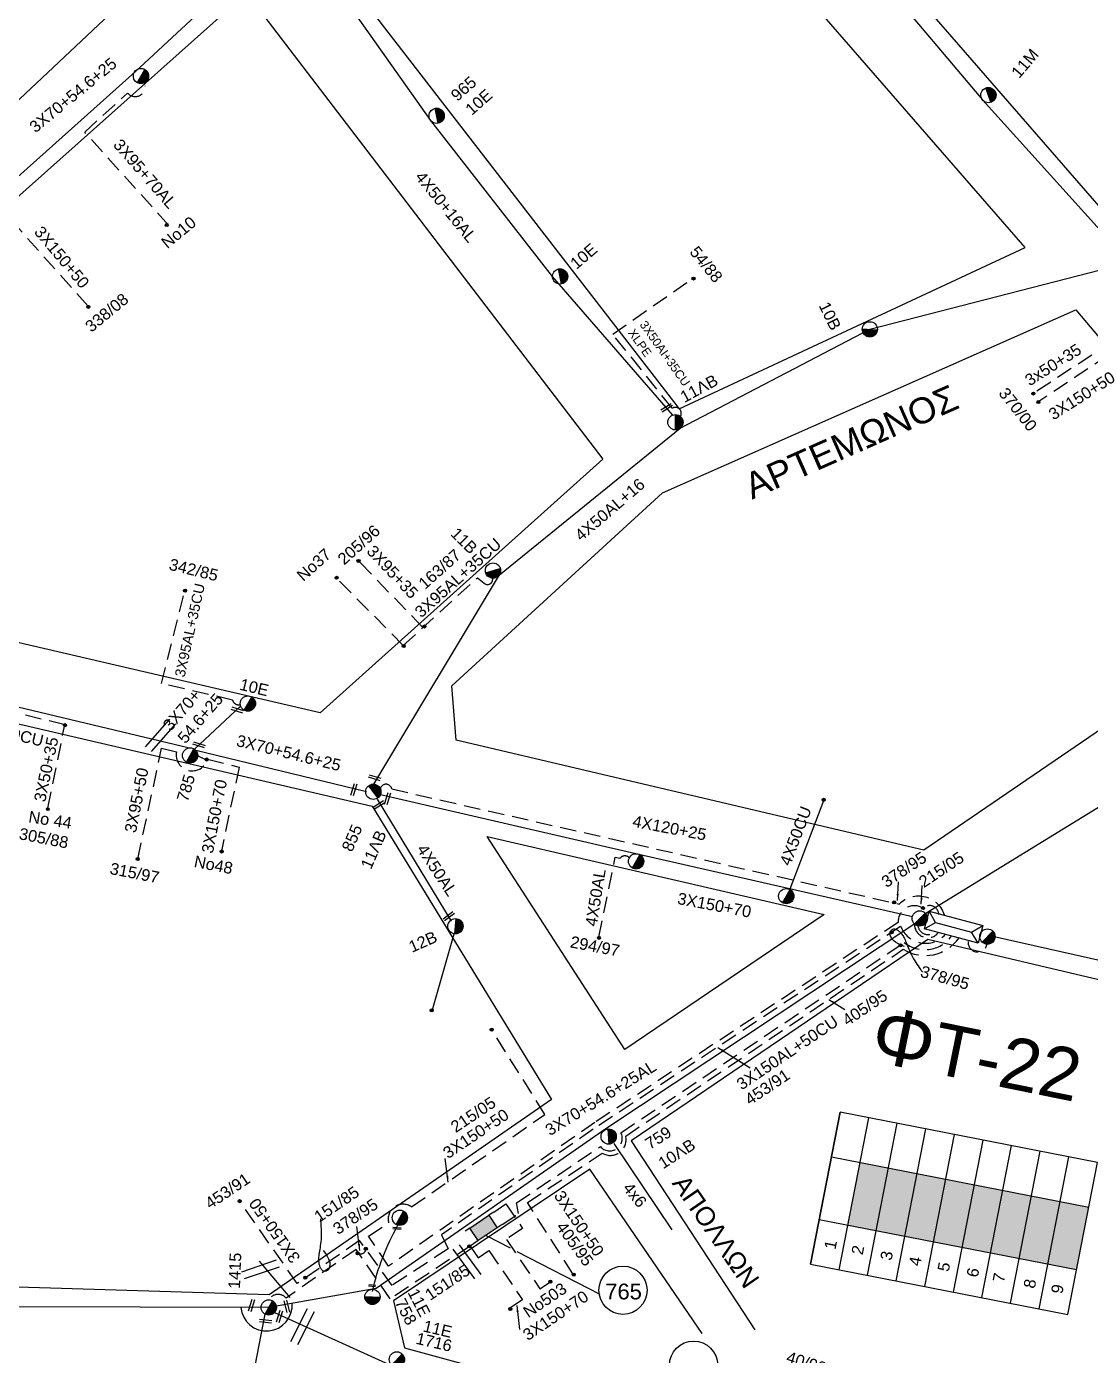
# Model space of a CAD drawing. Header units: millimetres. Extents: x 3156 to 5307, y 1191 to 2273.
# Drawn here: x 3707.9 to 3872.2, y 1746.5 to 1951.7 of the extents above; entities that cross this region are included whole.
import ezdxf
from ezdxf.enums import TextEntityAlignment as Align

# ---------------------------------------------------------------- set-up
doc = ezdxf.new("R2010")
doc.units = ezdxf.units.MM
doc.linetypes.add('DASHED', pattern=[19.05, 12.7, -6.35])
for name, color, linetype in [('Link Box 4 Διευθύνσεων', 7, 'Continuous'), ('Άγνωστα', 7, 'Continuous'), ('Ασφαλειοκιβώτια Χ.Τ 9 αναχωρήσεων', 7, 'Continuous'), ('Γυμνά εναέρια ΧΤ και ΦΟΠ (3Φ)   4x50+16AL', 7, 'Continuous'), ('Εναέρια παροχή ΧΤ 4x16', 7, 'SYN_LINE'), ('Επιγραφές - Σχήματα', 7, 'Continuous'), ('Καλώδια ΧΤ   3x150+50AL', 7, 'DASHED'), ('Καλώδια ΧΤ   3x150+50CU', 7, 'DASHED'), ('Καλώδια ΧΤ   3x150+70AL', 7, 'DASHED'), ('Καλώδια ΧΤ   3x150AL+50XLPE', 7, 'DASHED'), ('Καλώδια ΧΤ   3X50+35', 7, 'DASHED'), ('Καλώδια ΧΤ   3x95+35 CU', 7, 'DASHED'), ('Καλώδια ΧΤ   3x95+35 XLPE', 7, 'DASHED'), ('Καλώδια ΧΤ   3x95+50 AL XLPE', 7, 'DASHED'), ('Καλώδια ΧΤ   4x50AL', 7, 'DASHED'), ('Μηχανική τομή', 7, 'Continuous'), ('Στύλος ΦΜ', 7, 'Continuous'), ('Στύλος ΦΜ @ 1', 7, 'Continuous'), ('Συνδέσεις', 7, 'Continuous'), ('Συνεστραμμένα ΧΤ   3x70+54.6+25 AL', 7, 'SYN_LINE'), ('Συνεστραμμένα ΧΤ   4x120+25 AL', 7, 'SYN_LINE'), ('Τομή', 7, 'Continuous'), ('Υποσταθμός εναέριος 2 στύλων', 7, 'Continuous'), ('Υποσταθμός πόλεως', 7, 'Continuous'), ('Υπόβαθρο ΔΕΗ', 7, 'Continuous'), ('Υπόγεια καλώδια Παροχών ΧΤ   4x16CU', 7, 'DASHED')]:
    doc.layers.add(name, color=color, linetype=linetype)
doc.styles.add('arial', font='arial.ttf')
doc.styles.get("Standard").update_dxf_attribs({"font": 'arial.ttf'})
doc.linetypes.add('SYN_LINE', pattern='A,0.5,-0.0001,["/\\/\\/\\/",Standard,S=0.1,R=0,X=0,Y=-0.05],-0.25', length=0.7501)
doc.dimstyles.new('ISO-25', dxfattribs={"dimtxt": 2.5, "dimasz": 2.5, "dimexe": 1.25, "dimexo": 0.625, "dimtad": 1, "dimtxsty": 'Standard', "dimcen": 2.5, "dimadec": 0, "dimazin": 0, "dimtfac": 1, "dimtmove": 0, "dimatfit": 3, "dimfxl": 1, "dimarcsym": 0})

# ---------------------------------------------------------------- blocks, each defined once
blk = doc.blocks.new('ΥΠΑΡΧΩΝ ΤΣΙΜΕΝΤΕΝΙΟΣ ΣΤΥΛΟΣ')
at = {"layer": 'Στύλος ΦΜ'}
blk.add_hatch(color=7, dxfattribs=at).paths.add_polyline_path([(-1.29, -2.28, 0.574793), (2.62, 0, 0.268822), (1.3, 2.27)])
at = {"layer": 'Στύλος ΦΜ', "color": 7}
blk.add_line((-1.29, -2.28), (1.3, 2.27), dxfattribs=at)
blk.add_circle((0, 0), 2.62, dxfattribs=at)
at = {"layer": 'Στύλος ΦΜ', "flags": 4}
for tag, p in [('ΑΡΙΘΜΟΣ', (-4.68, 8.05)), ('ΤΥΠΟΣ', (-4.91, 3.03))]:
    blk.add_attdef(tag, p, '', height=4, dxfattribs=at)
blk = doc.blocks.new('ΥΠΟΣΤΑΘΜΟΣ ΕΝΑΕΡΙΟΣ ΕΠΙ 2 ΣΤΥΛΩΝ')
at = {"layer": 'Υποσταθμός εναέριος 2 στύλων', "linetype": 'Continuous'}
for points in [[(-11.97, -2.11, 0.574793), (-8.45, -0.07, 0.268822), (-9.64, 1.98)], [(9.68, -2.15, 0.574793), (13.19, -0.1, 0.268822), (12.01, 1.95)]]:
    blk.add_hatch(color=256, dxfattribs=at).paths.add_polyline_path(points)
for p, q in [((-11.97, -2.11), (-9.64, 1.98)), ((9.68, -2.15), (12.01, 1.95))]:
    blk.add_line(p, q, dxfattribs=at)
for centre in [(-10.81, -0.07), (10.84, -0.1)]:
    blk.add_circle(centre, 2.36, dxfattribs=at)
at = {"layer": 'Υποσταθμός πόλεως', "linetype": 'Continuous', "ltscale": 40}
blk.add_lwpolyline([(-8.57, 2.82), (8.57, 2.82), (8.57, -2.82), (-8.57, -2.82)], close=True, dxfattribs=at)
for points in [[(-5.75, 0), (-8.57, 2.82)], [(-8.57, -2.82), (-5.75, 0)], [(-5.75, 0), (5.75, 0)], [(5.75, 0), (8.57, 2.82)], [(8.57, -2.82), (5.75, 0)]]:
    blk.add_lwpolyline(points, dxfattribs=at)
at = {"layer": 'Υποσταθμός εναέριος 2 στύλων', "ltscale": 40, "flags": 1}
for tag, p in [('ΜΕΤΑΣΧΗΜΑΤΙΣΜΟΣ', (14.09, 2.51)), ('ΙΣΧΥΣ', (14.07, -0.28)), ('ΑΡΙΘΜΟΣ', (14.19, -3))]:
    blk.add_attdef(tag, p, '', height=1.8, dxfattribs=at)
blk = doc.blocks.new('LINK BOX 4 ΑΝΑΧΩΡΗΣΕΩΝ')
at = {"layer": 'Link Box 4 Διευθύνσεων', "ltscale": 40}
blk.add_hatch(color=256, dxfattribs=at).paths.add_polyline_path([(-3.54, 0), (-3.54, -4.67), (3.54, -4.67), (3.54, 0)])
for p, q in [((-3.54, 0), (-5.33, 0)), ((5.33, 0), (3.54, 0)), ((-3.54, -4.67), (-5.33, -4.67)), ((5.33, -4.67), (3.54, -4.67))]:
    blk.add_line(p, q, dxfattribs=at)
blk.add_lwpolyline([(-3.54, -4.67), (-3.54, 0), (3.54, 0), (3.54, -4.67)], close=True, dxfattribs=at)
blk = doc.blocks.new('ΤΟΜΗ')
at = {"layer": 'Τομή', "ltscale": 40}
for p, q in [((-5.68, 0), (5.68, 0)), ((5.68, -2.33), (-5.68, -2.33))]:
    blk.add_line(p, q, dxfattribs=at)
blk = doc.blocks.new('ΜΗΧΑΝΙΚΗ ΤΟΜΗ')
at = {"layer": 'Μηχανική τομή', "ltscale": 40}
for p, q in [((-1.89, 0.78), (1.89, 0.78)), ((1.89, 0), (-1.89, 0))]:
    blk.add_line(p, q, dxfattribs=at)
blk = doc.blocks.new('ΑΣΦΑΛΕΙΟΚΙΒΩΤΙΟ ΥΠΟΣΤΑΘΜΟΥ 9 ΑΝΑΧΩΡΗΣΕΩΝ')
at = {"layer": 'Ασφαλειοκιβώτια Χ.Τ 9 αναχωρήσεων', "ltscale": 40}
for p, q in [((-23.8, 40.36), (24.02, 40.36)), ((-9.72, 40.36), (-9.72, -40.64)), ((9.94, 40.36), (9.94, -40.64)), ((-23.8, 31.36), (24.02, 31.36)), ((-23.8, 22.36), (24.02, 22.36)), ((-23.8, 13.36), (24.02, 13.36)), ((-23.8, 4.36), (24.02, 4.36)), ((-23.8, -4.64), (24.02, -4.64)), ((-23.8, -13.64), (24.02, -13.64)), ((-23.8, -22.64), (24.02, -22.64)), ((-23.8, -31.64), (24.02, -31.64))]:
    blk.add_line(p, q, dxfattribs=at)
at = {"layer": 'Ασφαλειοκιβώτια Χ.Τ 9 αναχωρήσεων'}
blk.add_lwpolyline([(-23.8, -40.64), (24.02, -40.64), (24.02, 40.36), (-23.8, 40.36)], close=True, dxfattribs=at)
for s, p in [('1', (-18.12, 33.62)), ('2', (-18.12, 25.05)), ('3', (-18.12, 15.98)), ('4', (-18.12, 6.96)), ('5', (-18.12, -2.05)), ('6', (-18.12, -11.19)), ('7', (-18.12, -19.43)), ('8', (-18.12, -29.12)), ('9', (-18.12, -37.81))]:
    blk.add_text(s, height=3.6, dxfattribs=at).set_placement(p)
at = {"layer": 'Ασφαλειοκιβώτια Χ.Τ 9 αναχωρήσεων', "ltscale": 40}
for tag, height, p in [('ΟΝΟΜΑ', 5, (-0.16, 44.31)), ('ΚΕΙΜΕΝΟ 1', 2, (17.06, 35.59)), ('ΚΕΙΜΕΝΟ 2', 2, (17.06, 26.88)), ('ΚΕΙΜΕΝΟ 3', 2, (17.06, 17.69)), ('ΚΕΙΜΕΝΟ 4', 2, (17.06, 8.71)), ('ΚΕΙΜΕΝΟ 5', 2, (17.06, -0.13)), ('ΚΕΙΜΕΝΟ 6', 2, (17.06, -9.05)), ('ΚΕΙΜΕΝΟ 7', 2, (17.06, -18.13)), ('ΚΕΙΜΕΝΟ 8', 2, (17.06, -26.85)), ('ΚΕΙΜΕΝΟ 9', 2, (17.06, -35.99)), ('ΣΧ', 2, (-0.1, -42.64))]:
    blk.add_attdef(tag, text='', height=height, dxfattribs=at).set_placement(p, align=Align.MIDDLE_CENTER)
blk = doc.blocks.new('_ΣΥΝΔΕΣΗ')
at = {"layer": 'Συνδέσεις', "linetype": 'SYN_LINE', "ltscale": 40}
blk.add_hatch(color=256, dxfattribs=at).paths.add_polyline_path([(0.5, -0.01, 1), (-0.5, -0.01, 1)])
at = {"layer": 'Συνδέσεις'}
blk.add_circle((0, -0.01), 0.5, dxfattribs=at)

msp = doc.modelspace()

# ---------------------------------------------------------------- hatches: boundary and pattern name
at = {"layer": 'Ασφαλειοκιβώτια Χ.Τ 9 αναχωρήσεων'}
for color, points in [(133, [(3841.05, 1775.43), (3836.63, 1776.29), (3834.75, 1766.64), (3839.17, 1765.78)]), (2, [(3845.46, 1774.56), (3841.05, 1775.43), (3839.17, 1765.78), (3843.58, 1764.92)]), (6, [(3849.88, 1773.7), (3845.46, 1774.56), (3843.58, 1764.92), (3848, 1764.06)]), (173, [(3854.3, 1772.84), (3849.88, 1773.7), (3848, 1764.06), (3852.42, 1763.19)]), (5, [(3858.71, 1771.98), (3854.3, 1772.84), (3852.42, 1763.19), (3856.83, 1762.33)]), (30, [(3863.13, 1771.12), (3858.71, 1771.98), (3856.83, 1762.33), (3861.25, 1761.47)]), (151, [(3871.97, 1769.39), (3867.55, 1770.26), (3865.67, 1760.61), (3870.08, 1759.75)])]:
    msp.add_hatch(color=color, dxfattribs=at).paths.add_polyline_path(points)
at = {"layer": 'Καλώδια ΧΤ   3x150+50AL', "linetype": 'DASHED', "ltscale": 0.2}
h = msp.add_hatch(color=1, dxfattribs=at)
h.dxf.hatch_style = 1
h.paths.add_polyline_path([(3867.55, 1770.26), (3863.13, 1771.12), (3861.25, 1761.47), (3865.67, 1760.61)])

# ---------------------------------------------------------------- linework, layer by layer
at = {"layer": 'Άγνωστα', "color": 30, "linetype": 'DASHED', "ltscale": 0.2}
msp.add_lwpolyline([(3729.82, 1921.04), (3716.86, 1935.4), (3723.5, 1941.42, 0.741223), (3726.19, 1942.56, -2.738439)], format="xyb", dxfattribs=at)
at = {"layer": 'Άγνωστα', "color": 5, "linetype": 'DASHED', "ltscale": 0.2}
msp.add_lwpolyline([(3766.08, 1856.13), (3755.67, 1866.63)], dxfattribs=at)
at = {"layer": 'Άγνωστα'}
for points in [[(3843.51, 1809.64), (3842.94, 1809.87), (3842.48, 1810.09), (3842.13, 1810.32), (3841.86, 1810.53), (3841.66, 1810.74), (3841.53, 1810.93), (3841.43, 1811.1), (3841.37, 1811.26), (3841.32, 1811.39), (3841.29, 1811.51), (3841.27, 1811.6), (3841.26, 1811.69), (3841.27, 1811.76), (3841.28, 1811.83), (3841.31, 1811.89), (3841.34, 1811.95), (3841.37, 1812.01), (3841.42, 1812.07), (3841.46, 1812.13), (3841.52, 1812.18), (3841.57, 1812.24), (3841.64, 1812.28), (3841.7, 1812.32), (3841.77, 1812.34), (3841.84, 1812.36), (3841.91, 1812.36), (3841.98, 1812.36), (3842.06, 1812.34), (3842.14, 1812.32), (3842.22, 1812.28), (3842.3, 1812.24), (3842.38, 1812.2), (3842.47, 1812.15), (3842.56, 1812.09), (3842.64, 1812.02), (3842.73, 1811.95), (3842.82, 1811.86), (3842.91, 1811.77), (3842.99, 1811.67), (3843.08, 1811.57), (3843.17, 1811.45), (3843.25, 1811.32), (3843.34, 1811.18), (3843.42, 1811.02), (3843.51, 1810.85), (3843.6, 1810.67), (3843.69, 1810.47), (3843.78, 1810.25), (3843.88, 1810.01), (3843.98, 1809.76), (3844.09, 1809.49), (3844.2, 1809.21), (3844.32, 1808.92), (3844.45, 1808.63), (3844.59, 1808.33), (3844.75, 1808.03), (3844.91, 1807.73), (3845.09, 1807.44), (3845.26, 1807.16), (3845.44, 1806.89), (3845.61, 1806.64), (3845.76, 1806.42), (3845.9, 1806.22), (3846.02, 1806.05), (3846.11, 1805.93), (3846.19, 1805.83), (3846.24, 1805.76), (3846.27, 1805.71), (3846.29, 1805.68), (3846.3, 1805.67), (3846.3, 1805.66), (3846.3, 1805.66), (3846.3, 1805.66), (3846.3, 1805.66), (3846.3, 1805.66), (3846.3, 1805.66), (3846.3, 1805.66), (3846.3, 1805.66), (3846.3, 1805.66), (3846.3, 1805.66)], [(3753.69, 1762.72), (3754.06, 1762.23), (3754.33, 1761.8), (3754.53, 1761.43), (3754.65, 1761.11), (3754.71, 1760.83), (3754.73, 1760.59), (3754.72, 1760.4), (3754.7, 1760.23), (3754.67, 1760.09), (3754.64, 1759.98), (3754.6, 1759.88), (3754.57, 1759.81), (3754.52, 1759.75), (3754.48, 1759.7), (3754.43, 1759.66), (3754.37, 1759.62), (3754.31, 1759.59), (3754.24, 1759.56), (3754.17, 1759.53), (3754.09, 1759.51), (3754.02, 1759.5), (3753.94, 1759.49), (3753.87, 1759.49), (3753.8, 1759.5), (3753.73, 1759.53), (3753.66, 1759.56), (3753.6, 1759.6), (3753.55, 1759.66), (3753.49, 1759.72), (3753.44, 1759.78), (3753.39, 1759.86), (3753.34, 1759.94), (3753.3, 1760.03), (3753.25, 1760.13), (3753.21, 1760.23), (3753.17, 1760.34), (3753.14, 1760.45), (3753.11, 1760.58), (3753.09, 1760.71), (3753.07, 1760.84), (3753.05, 1760.99), (3753.05, 1761.15), (3753.05, 1761.31), (3753.05, 1761.49), (3753.06, 1761.68), (3753.08, 1761.88), (3753.11, 1762.1), (3753.14, 1762.34), (3753.18, 1762.59), (3753.22, 1762.86), (3753.27, 1763.14), (3753.31, 1763.44), (3753.36, 1763.75), (3753.39, 1764.07), (3753.43, 1764.4), (3753.45, 1764.73), (3753.46, 1765.07), (3753.46, 1765.41), (3753.45, 1765.75), (3753.44, 1766.07), (3753.42, 1766.37), (3753.4, 1766.64), (3753.38, 1766.88), (3753.37, 1767.08), (3753.35, 1767.24), (3753.34, 1767.36), (3753.33, 1767.45), (3753.33, 1767.51), (3753.33, 1767.54), (3753.33, 1767.56), (3753.32, 1767.57), (3753.32, 1767.57), (3753.32, 1767.57), (3753.32, 1767.57), (3753.32, 1767.57), (3753.32, 1767.57), (3753.32, 1767.57), (3753.32, 1767.57), (3753.32, 1767.57), (3753.32, 1767.57)]]:
    msp.add_lwpolyline(points, dxfattribs=at)
at = {"layer": 'Άγνωστα', "color": 133}
msp.add_lwpolyline([(3976.13, 1781.17), (3945.1, 1790.9), (3914.83, 1798.41), (3884.62, 1805.02), (3857.35, 1811.11)], dxfattribs=at)
at = {"layer": 'Γυμνά εναέρια ΧΤ και ΦΟΠ (3Φ)   4x50+16AL', "color": 5, "ltscale": 40}
msp.add_lwpolyline([(3807.7, 1891.66), (3789.12, 1913.1), (3770.32, 1937.19), (3750.39, 1965.38)], dxfattribs=at)
at = {"layer": 'Γυμνά εναέρια ΧΤ και ΦΟΠ (3Φ)   4x50+16AL', "color": 5}
msp.add_lwpolyline([(3761.39, 1834.47), (3780.93, 1867.04), (3808.88, 1889.65), (3838.16, 1904.94), (3879.2, 1915.52), (3906.64, 1930.28), (3930.28, 1942.03)], dxfattribs=at)
at = {"layer": 'Εναέρια παροχή ΧΤ 4x16', "color": 173, "ltscale": 12}
msp.add_lwpolyline([(3807.62, 1765.87), (3798.67, 1779.22)], dxfattribs=at)
at = {"layer": 'Επιγραφές - Σχήματα', "linetype": 'Continuous', "ltscale": 0.2}
for centre in [(3800.02, 1756.56), (3810.93, 1744.99)]:
    msp.add_circle(centre, 3.72, dxfattribs=at)
at = {"layer": 'Καλώδια ΧΤ   3x150+50AL', "color": 0, "linetype": 'DASHED', "ltscale": 0.2}
msp.add_line((3784.47, 1766.17), (3784.47, 1766.17), dxfattribs=at)
at = {"layer": 'Καλώδια ΧΤ   3x150+50AL', "color": 30, "linetype": 'DASHED', "ltscale": 0.2}
for points in [[(3717.35, 1908.58), (3703.81, 1923.69), (3702.91, 1922.84, 0.932724), (3701.4, 1921.97, -54.589386)], [(3849.82, 1811.48, -0.554485), (3842.92, 1812.75), (3795.4, 1781.41), (3795.4, 1781.41), (3771.98, 1765.11), (3773, 1762.95), (3764.36, 1757.31), (3759.34, 1764.26), (3749.71, 1757.6), (3740.79, 1770.31)]]:
    msp.add_lwpolyline(points, format="xyb", dxfattribs=at)
at = {"layer": 'Καλώδια ΧΤ   3x150+50AL', "color": 5, "linetype": 'DASHED', "ltscale": 0.2}
msp.add_lwpolyline([(3762.52, 1834.03, -0.768548), (3764.32, 1833.96), (3842.71, 1816.18, -0.567943), (3849.75, 1814.35)], format="xyb", dxfattribs=at)
at = {"layer": 'Καλώδια ΧΤ   3x150+50AL', "color": 2, "linetype": 'DASHED', "ltscale": 0.2}
msp.add_lwpolyline([(3842.53, 1813.36), (3795.69, 1782.47), (3763.81, 1760.29), (3760.69, 1764.9), (3763.81, 1766.98, -0.697305), (3767.35, 1769.43), (3787.96, 1783.7), (3779.74, 1796.81)], format="xyb", dxfattribs=at)
at = {"layer": 'Καλώδια ΧΤ   3x150+50AL', "color": 1, "linetype": 'DASHED', "ltscale": 0.2}
msp.add_lwpolyline([(3781.35, 1766.7), (3783.9, 1768.43), (3783.56, 1770.05), (3796.53, 1778.75, 0.877924), (3799.71, 1780.88), (3843.48, 1810.27, 0.423116), (3850.73, 1811.17)], format="xyb", dxfattribs=at)
msp.add_lwpolyline([(3780.05, 1768.64), (3781.93, 1769.91), (3784.51, 1766.11), (3782.01, 1764.42), (3787.19, 1756.78), (3788.81, 1757.88)], dxfattribs=at)
at = {"layer": 'Καλώδια ΧΤ   3x150+50AL', "color": 30, "linetype": 'DASHED', "ltscale": 0.2}
for points in [[(3776.42, 1763.39), (3764.06, 1755.24), (3758.79, 1762.85), (3747.98, 1755.36)], [(3776.93, 1763.73), (3776.42, 1763.39), (3777.63, 1761.58), (3779.31, 1762.71), (3784.48, 1755.1)], [(3784.48, 1755.1), (3782.71, 1753.91)]]:
    msp.add_lwpolyline(points, dxfattribs=at)
at = {"layer": 'Καλώδια ΧΤ   3x150+50AL', "color": 6, "linetype": 'DASHED', "ltscale": 0.2}
for centre, radius, start, end in [((3736.85, 1842.86), 4.49, 235.7822, 256.6624), ((3847.18, 1813.12), 1.64, 190.3394, 312.1742)]:
    msp.add_arc(centre, radius, start, end, dxfattribs=at)
at = {"layer": 'Καλώδια ΧΤ   3x150+50AL', "color": 2, "linetype": 'DASHED', "ltscale": 0.2}
for centre, radius, start, end in [((3845.05, 1813.41), 2.53, 57.7424, 181.1656), ((3847.4, 1814.55), 1.41, 1.278, 157.7951)]:
    msp.add_arc(centre, radius, start, end, dxfattribs=at)
at = {"layer": 'Καλώδια ΧΤ   3x150+50AL', "color": 173, "linetype": 'DASHED', "ltscale": 0.2}
msp.add_arc((3847.13, 1813.09), 2.09, 179.169, 322.6387, dxfattribs=at)
at = {"layer": 'Καλώδια ΧΤ   3x150+50AL', "color": 133, "linetype": 'DASHED', "ltscale": 0.2}
msp.add_arc((3854.81, 1810.25), 1.46, 173.0064, 351.0237, dxfattribs=at)
at = {"layer": 'Καλώδια ΧΤ   3x150+50AL', "color": 30, "linetype": 'DASHED', "ltscale": 0.2}
for centre, radius, start, end in [((3759.49, 1763.03), 0.848, 250.966, 344.8994), ((3746.74, 1754.27), 1.65, 41.4572, 150.5868)]:
    msp.add_arc(centre, radius, start, end, dxfattribs=at)
at = {"layer": 'Καλώδια ΧΤ   3x150+50CU', "color": 85, "ltscale": 0.2}
msp.add_lwpolyline([(3877.89, 1900.56), (3876.4, 1899.48), (3875.02, 1900.97), (3864.25, 1893.79)], dxfattribs=at)
at = {"layer": 'Καλώδια ΧΤ   3x150+70AL', "color": 6, "linetype": 'DASHED', "ltscale": 0.2}
msp.add_lwpolyline([(3735.82, 1838.55), (3740.73, 1837.35), (3737.98, 1824.38)], dxfattribs=at)
at = {"layer": 'Καλώδια ΧΤ   3x150AL+50XLPE', "color": 27, "ltscale": 0.2}
msp.add_lwpolyline([(3713.87, 1843.88), (3701.95, 1846.73, 0.677208), (3700.08, 1848.15, -1.42405)], format="xyb", dxfattribs=at)
at = {"layer": 'Καλώδια ΧΤ   3x150AL+50XLPE', "color": 151, "ltscale": 0.2}
msp.add_lwpolyline([(3792.3, 1759.08), (3785.25, 1770.1), (3796.83, 1777.73, 0.666856), (3800.44, 1780.37), (3843.33, 1809.22, 0.401298), (3851.95, 1810.98)], format="xyb", dxfattribs=at)
at = {"layer": 'Καλώδια ΧΤ   3X50+35', "color": 5, "linetype": 'DASHED', "ltscale": 0.2}
msp.add_lwpolyline([(3808.89, 1891.49, 0.788954), (3807.63, 1892.75), (3798.44, 1904.2), (3810.7, 1912.72)], format="xyb", dxfattribs=at)
at = {"layer": 'Καλώδια ΧΤ   3X50+35', "color": 85, "ltscale": 0.2}
msp.add_lwpolyline([(3877.33, 1901.07), (3875.64, 1903.07), (3863.52, 1895.08)], dxfattribs=at)
at = {"layer": 'Καλώδια ΧΤ   3X50+35', "color": 27, "ltscale": 0.2}
msp.add_lwpolyline([(3711.17, 1831.01), (3713.85, 1844.13)], dxfattribs=at)
at = {"layer": 'Καλώδια ΧΤ   3x95+35 CU', "color": 5, "ltscale": 0.2}
msp.add_lwpolyline([(3769.12, 1858.9), (3759.16, 1869.18)], dxfattribs=at)
at = {"layer": 'Καλώδια ΧΤ   3x95+35 CU', "color": 6, "ltscale": 0.2}
msp.add_lwpolyline([(3739.71, 1847.7), (3728.72, 1850.24), (3732.3, 1864.51)], dxfattribs=at)
msp.add_arc((3740.61, 1847.89), 0.926, 191.945, 282.5942, dxfattribs=at)
at = {"layer": 'Καλώδια ΧΤ   3x95+35 XLPE', "color": 5, "ltscale": 0.2}
msp.add_lwpolyline([(3766.08, 1856.12), (3777.53, 1866.57), (3778.57, 1865.72, 0.702893), (3779.88, 1866.5, -1.219171)], format="xyb", dxfattribs=at)
at = {"layer": 'Καλώδια ΧΤ   3x95+50 AL XLPE', "color": 6, "linetype": 'DASHED', "ltscale": 0.2}
msp.add_lwpolyline([(3725.06, 1823.14), (3728.75, 1840.26), (3731.04, 1839.7, 0.960394), (3735.82, 1838.55)], format="xyb", dxfattribs=at)
at = {"layer": 'Καλώδια ΧΤ   4x50AL', "color": 6, "linetype": 'Continuous', "ltscale": 0.2}
msp.add_lwpolyline([(3762.05, 1832.38), (3773.49, 1813.56)], dxfattribs=at)
at = {"layer": 'Καλώδια ΧΤ   4x50AL', "color": 6, "linetype": 'SYN_LINE', "ltscale": 15}
msp.add_lwpolyline([(3825.85, 1818.53), (3831.06, 1832.18)], dxfattribs=at)
at = {"layer": 'Καλώδια ΧΤ   4x50AL', "color": 6, "linetype": 'SYN_LINE', "ltscale": 13}
msp.add_lwpolyline([(3773.89, 1811.55), (3770.58, 1800)], dxfattribs=at)
at = {"layer": 'Συνεστραμμένα ΧΤ   3x70+54.6+25 AL', "color": 62, "ltscale": 20}
msp.add_lwpolyline([(3720.8, 2098.72), (3742.95, 2072.03), (3755.26, 2057.37), (3768.77, 2041.43), (3793.44, 2012.97), (3813.67, 1989.54), (3835.21, 1964.44), (3855.57, 1940.35), (3878.02, 1915.52)], dxfattribs=at)
at = {"layer": 'Συνεστραμμένα ΧΤ   3x70+54.6+25 AL', "color": 30, "ltscale": 20}
msp.add_lwpolyline([(3633.71, 1863.49), (3650.45, 1878.44), (3667.9, 1894.42), (3699.6, 1922.33), (3724.67, 1944.68), (3748.92, 1967.22), (3771.28, 1990.26), (3793.67, 2013.2), (3817.72, 2036.76), (3845.21, 2062.6)], dxfattribs=at)
at = {"layer": 'Συνεστραμμένα ΧΤ   3x70+54.6+25 AL', "color": 27, "ltscale": 20}
msp.add_lwpolyline([(3633.55, 1862.65), (3666.58, 1856.09), (3699.59, 1848.27), (3733.03, 1840.29)], dxfattribs=at)
at = {"layer": 'Συνεστραμμένα ΧΤ   3x70+54.6+25 AL', "color": 6, "linetype": 'SYN_LINE', "ltscale": 12}
msp.add_lwpolyline([(3733.83, 1840.12), (3740.94, 1846.75)], dxfattribs=at)
at = {"layer": 'Συνεστραμμένα ΧΤ   3x70+54.6+25 AL', "color": 6, "ltscale": 20}
msp.add_lwpolyline([(3734.02, 1839.98), (3760.4, 1833.58)], dxfattribs=at)
at = {"layer": 'Συνεστραμμένα ΧΤ   3x70+54.6+25 AL', "color": 2, "ltscale": 20}
msp.add_lwpolyline([(3846.79, 1814.77), (3876.83, 1833.23)], dxfattribs=at)
at = {"layer": 'Συνεστραμμένα ΧΤ   3x70+54.6+25 AL', "color": 173, "ltscale": 15}
msp.add_lwpolyline([(3845.1, 1813.16), (3797.35, 1781.49), (3761.91, 1756.84), (3745.3, 1753.9), (3705.56, 1754.01), (3672.74, 1755.78)], dxfattribs=at)
at = {"layer": 'Συνεστραμμένα ΧΤ   3x70+54.6+25 AL', "color": 173, "ltscale": 13}
msp.add_lwpolyline([(3761.31, 1756.38, -0.071167), (3765.25, 1766.62, 0.000391)], format="xyb", dxfattribs=at)
at = {"layer": 'Συνεστραμμένα ΧΤ   3x70+54.6+25 AL', "color": 85, "ltscale": 20}
msp.add_lwpolyline([(3739.17, 1724.17), (3744.72, 1752.87)], dxfattribs=at)
at = {"layer": 'Συνεστραμμένα ΧΤ   3x70+54.6+25 AL', "color": 151, "linetype": 'SYN_LINE', "ltscale": 15}
msp.add_lwpolyline([(3746.17, 1753.1), (3764.92, 1744.61), (3802.64, 1733.95), (3838.42, 1724.71), (3874.47, 1714.5), (3914.65, 1703.31), (3951.97, 1692.66), (3951.97, 1692.66)], dxfattribs=at)
at = {"layer": 'Συνεστραμμένα ΧΤ   4x120+25 AL', "color": 6, "ltscale": 20}
msp.add_lwpolyline([(3844.74, 1814.24), (3801.99, 1823.94), (3761.88, 1833.22)], dxfattribs=at)
at = {"layer": 'Υπόβαθρο ΔΕΗ'}
for p, q in [((3778.87, 1765), (3782.58, 1763.09)), ((3743.81, 1761.05), (3748.53, 1755.42)), ((3783.64, 1762.54), (3796.45, 1755.93))]:
    msp.add_line(p, q, dxfattribs=at)
for points in [[(3873.54, 1923.97), (3922.68, 1949.77), (3845.17, 2059.82), (3797.14, 2011.8), (3873.54, 1923.97)], [(3649.23, 1891.72), (3590.25, 1977.72), (3669.38, 2052.16), (3734.56, 1966.6), (3698.99, 1933.15), (3649.23, 1891.72)], [(3808.72, 1892.65), (3862.17, 1917.59), (3787.95, 2002.85), (3751.73, 1966.32), (3808.72, 1892.65)], [(3656.65, 1868.16), (3652.91, 1877.67), (3741.84, 1956.89), (3796.92, 1884.9), (3753.23, 1845.74), (3656.65, 1868.16)], [(3774.27, 1841.49), (3773.57, 1849.87), (3806.15, 1879.69), (3869.99, 1907.96), (3906.08, 1865.19), (3846.52, 1824.5), (3774.27, 1841.49)], [(3672.67, 1758.04), (3599.02, 1865.6), (3600.83, 1868.62), (3761.3, 1831.32), (3788.96, 1786.03), (3745.37, 1755.85), (3672.67, 1758.04)], [(3800.3, 1793.71), (3779.05, 1826.63), (3831.08, 1814.59), (3800.3, 1793.71)], [(3847.13, 1810.74), (3801.27, 1779.62), (3820.39, 1750.44)], [(3834.27, 1729.09), (3834.27, 1729.09), (3942.88, 1698.89), (3967.2, 1782.42), (3847.13, 1810.74)], [(3794.91, 1775.27), (3764.56, 1754.91), (3766.26, 1747.67), (3824.77, 1731.71), (3824.77, 1731.71)], [(3812.28, 1749.88), (3794.91, 1775.27)]]:
    msp.add_lwpolyline(points, dxfattribs=at)
msp.add_arc((3744.95, 1754.24), 3.97, 184.8934, 4.8392, dxfattribs=at)
at = {"layer": 'Υπόγεια καλώδια Παροχών ΧΤ   4x16CU', "color": 6, "linetype": 'DASHED', "ltscale": 0.2}
msp.add_lwpolyline([(3796.3, 1811.09), (3798.84, 1823.41), (3799.55, 1823.26, -0.449603), (3801, 1823.34)], format="xyb", dxfattribs=at)

# ---------------------------------------------------------------- block references
at = {"layer": 'Link Box 4 Διευθύνσεων', "xscale": 0.4999999999999463, "yscale": 0.4999999999999463, "zscale": 0.4999999999999463, "rotation": 33.83954811814148}
msp.add_blockref('LINK BOX 4 ΑΝΑΧΩΡΗΣΕΩΝ', (3777.84, 1767.15), dxfattribs=at)
at = {"layer": 'Ασφαλειοκιβώτια Χ.Τ 9 αναχωρήσεων', "xscale": 0.4999999999999628, "yscale": 0.4999999999999628, "zscale": 0.4999999999999628, "rotation": 78.9615381245099}
msp.add_blockref('ΑΣΦΑΛΕΙΟΚΙΒΩΤΙΟ ΥΠΟΣΤΑΘΜΟΥ 9 ΑΝΑΧΩΡΗΣΕΩΝ', (3851.07, 1768.41), dxfattribs=at)
at = {"layer": 'Μηχανική τομή'}
for p, xscale, yscale, zscale, rotation in [((3806.67, 1893), 0.4999999999990123, 0.4999999999990123, 0.4999999999990123, 211.9609754423975), ((3740.52, 1846.34), 0.4999999999989845, 0.4999999999989845, 0.4999999999989845, 162.7097459484981), ((3734.58, 1840.98), 0.4999999999989845, 0.4999999999989845, 0.4999999999989845, 162.7097459484981), ((3758.26, 1833.91), 0.4999999999992016, 0.4999999999992016, 0.4999999999992016, 252.7097459485059), ((3761.71, 1835.89), 0.4999999999989845, 0.4999999999989845, 0.4999999999989845, 162.7097459484981), ((3763.47, 1832.54), 0.4999999999992016, 0.4999999999992016, 0.4999999999992016, 252.7097459485059), ((3762.24, 1831.66), 0.4999999999990123, 0.4999999999990123, 0.4999999999990123, 211.9609754423975), ((3772.99, 1814.48), 0.4999999999991571, 0.4999999999991571, 0.4999999999991571, 217.2900470886135), ((3765.12, 1766.26), 0.3456108989567139, 0.3456108989567139, 0.3456108989567139, 174.441202396556), ((3761.28, 1757.38), 0.2877012241387955, 0.2877012241387955, 0.2877012241387955, 174.441202396556), ((3742.43, 1754.27), 0.4999999999992016, 0.4999999999992016, 0.4999999999992016, 252.7097459485059), ((3747.91, 1754.02), 0.4999999999992016, 0.4999999999992016, 0.4999999999992016, 284.19981475519), ((3746.78, 1752.56), 0.4999999999992016, 0.4999999999992016, 0.4999999999992016, 252.7097459485059), ((3744.83, 1751.98), 0.4999999999992016, 0.4999999999992016, 0.4999999999992016, 174.441202396556)]:
    msp.add_blockref('ΜΗΧΑΝΙΚΗ ΤΟΜΗ', p, dxfattribs=dict(at, xscale=xscale, yscale=yscale, zscale=zscale, rotation=rotation))
at = {"layer": 'Στύλος ΦΜ @ 1', "ltscale": 40}
ref = msp.add_blockref('ΥΠΑΡΧΩΝ ΤΣΙΜΕΝΤΕΝΙΟΣ ΣΤΥΛΟΣ', (3856.47, 1941.11), dxfattribs=dict(at, xscale=0.4499999999996509, yscale=0.4499999999996509, zscale=0.4499999999996509, rotation=49.50718769752753))
ref.add_attrib('ΤΥΠΟΣ', '11M', (3861.22, 1943.57), dxfattribs={"layer": '', "height": 1.8, "rotation": 49.5072, "flags": 4})
at = {"layer": 'Στύλος ΦΜ @ 1', "ltscale": 40, "xscale": 0.4499999999998181, "yscale": 0.4499999999998181, "zscale": 0.4499999999998181}
for p in [(3725.56, 1944.05), (3742.08, 1847.15), (3733.15, 1839.14), (3802.05, 1822.79), (3825.25, 1817.41), (3765.55, 1767.76), (3745.3, 1753.9)]:
    msp.add_blockref('ΥΠΑΡΧΩΝ ΤΣΙΜΕΝΤΕΝΙΟΣ ΣΤΥΛΟΣ', p, dxfattribs=at)
at = {"layer": 'Στύλος ΦΜ @ 1', "ltscale": 40}
ref = msp.add_blockref('ΥΠΑΡΧΩΝ ΤΣΙΜΕΝΤΕΝΙΟΣ ΣΤΥΛΟΣ', (3771.24, 1937.91), dxfattribs=dict(at, xscale=0.4499999999999831, yscale=0.4499999999999831, zscale=0.4499999999999831, rotation=41.56509548159701))
ref.add_attrib('ΤΥΠΟΣ', '965', (3774.42, 1940.04), dxfattribs={"layer": '', "height": 1.8, "rotation": 41.5651, "flags": 4})
ref.add_attrib('ΑΡΙΘΜΟΣ', '10E', (3776.66, 1937.88), dxfattribs={"layer": '', "height": 1.8, "rotation": 41.5651, "flags": 4})
ref = msp.add_blockref('ΥΠΑΡΧΩΝ ΤΣΙΜΕΝΤΕΝΙΟΣ ΣΤΥΛΟΣ', (3790.3, 1913.1), dxfattribs=dict(at, xscale=0.4499999999998932, yscale=0.4499999999998932, zscale=0.4499999999998932, rotation=40.53368720546485))
ref.add_attrib('ΤΥΠΟΣ', '10E', (3792.83, 1914.1), dxfattribs={"layer": '', "height": 1.8, "rotation": 40.5337, "flags": 4})
ref = msp.add_blockref('ΥΠΑΡΧΩΝ ΤΣΙΜΕΝΤΕΝΙΟΣ ΣΤΥΛΟΣ', (3838.16, 1904.94), dxfattribs=dict(at, xscale=0.4499999999998998, yscale=0.4499999999998998, zscale=0.4499999999998998, rotation=295.9849662423169))
ref.add_attrib('ΤΥΠΟΣ', '10B', (3830.22, 1908.62), dxfattribs={"layer": '', "height": 1.8, "rotation": 295.985, "flags": 4})
ref = msp.add_blockref('ΥΠΑΡΧΩΝ ΤΣΙΜΕΝΤΕΝΙΟΣ ΣΤΥΛΟΣ', (3808.13, 1890.59), dxfattribs=dict(at, xscale=0.4499999999997973, yscale=0.4499999999997973, zscale=0.4499999999997973, rotation=28.61730778415133))
ref.add_attrib('ΤΥΠΟΣ', '11ΛB', (3809.5, 1893.54), dxfattribs={"layer": '', "height": 1.8, "rotation": 28.6173, "flags": 4})
ref = msp.add_blockref('ΥΠΑΡΧΩΝ ΤΣΙΜΕΝΤΕΝΙΟΣ ΣΤΥΛΟΣ', (3779.94, 1867.68), dxfattribs=dict(at, xscale=0.449999999999646, yscale=0.449999999999646, zscale=0.449999999999646, rotation=315.5311407436837))
ref.add_attrib('ΤΥΠΟΣ', '11B', (3773.25, 1873.23), dxfattribs={"layer": '', "height": 1.8, "rotation": 315.5311, "flags": 4})
ref = msp.add_blockref('ΥΠΑΡΧΩΝ ΤΣΙΜΕΝΤΕΝΙΟΣ ΣΤΥΛΟΣ', (3761.45, 1833.53), dxfattribs=dict(at, xscale=0.4499999999998478, yscale=0.4499999999998478, zscale=0.4499999999998478, rotation=66.54315940598012))
ref.add_attrib('ΤΥΠΟΣ', '855', (3758.15, 1824.12), dxfattribs={"layer": '', "height": 1.8, "rotation": 66.5432, "flags": 4})
ref.add_attrib('ΑΡΙΘΜΟΣ', '11ΛB', (3761.09, 1821.43), dxfattribs={"layer": '', "height": 1.8, "rotation": 66.5432, "flags": 4})
ref = msp.add_blockref('ΥΠΑΡΧΩΝ ΤΣΙΜΕΝΤΕΝΙΟΣ ΣΤΥΛΟΣ', (3774.14, 1812.76), dxfattribs=dict(at, xscale=0.4499999999996914, yscale=0.4499999999996914, zscale=0.4499999999996914, rotation=23.8534282603852))
ref.add_attrib('ΤΥΠΟΣ', '12B', (3767.42, 1808.65), dxfattribs={"layer": '', "height": 1.8, "rotation": 23.8534, "flags": 4})
ref = msp.add_blockref('ΥΠΑΡΧΩΝ ΤΣΙΜΕΝΤΕΝΙΟΣ ΣΤΥΛΟΣ', (3797.81, 1780.29), dxfattribs=dict(at, xscale=0.4499999999998433, yscale=0.4499999999998433, zscale=0.4499999999998433, rotation=32.65313245542495))
ref.add_attrib('ΤΥΠΟΣ', '759', (3804.18, 1778.21), dxfattribs={"layer": '', "height": 1.8, "rotation": 32.6531, "flags": 4})
ref.add_attrib('ΑΡΙΘΜΟΣ', '10ΛB', (3806.22, 1775.22), dxfattribs={"layer": '', "height": 1.8, "rotation": 32.6531, "flags": 4})
ref = msp.add_blockref('ΥΠΑΡΧΩΝ ΤΣΙΜΕΝΤΕΝΙΟΣ ΣΤΥΛΟΣ', (3761.31, 1755.54), dxfattribs=dict(at, xscale=0.4499999999996451, yscale=0.4499999999996451, zscale=0.4499999999996451, rotation=297.3206453573878))
ref.add_attrib('ΤΥΠΟΣ', '758', (3764.73, 1754.71), dxfattribs={"layer": '', "height": 1.8, "rotation": 297.3206, "flags": 4})
ref.add_attrib('ΑΡΙΘΜΟΣ', '11E', (3766.7, 1756.23), dxfattribs={"layer": '', "height": 1.8, "rotation": 297.3206, "flags": 4})
ref = msp.add_blockref('ΥΠΑΡΧΩΝ ΤΣΙΜΕΝΤΕΝΙΟΣ ΣΤΥΛΟΣ', (3765.09, 1745.88), dxfattribs=dict(at, xscale=0.4499999999999734, yscale=0.4499999999999734, zscale=0.4499999999999734, rotation=346.8484801518888))
ref.add_attrib('ΤΥΠΟΣ', '1716', (3767.91, 1748.32), dxfattribs={"layer": '', "height": 1.8, "rotation": 346.8485, "flags": 4})
ref.add_attrib('ΑΡΙΘΜΟΣ', '11E', (3769.01, 1750.22), dxfattribs={"layer": '', "height": 1.8, "rotation": 346.8485, "flags": 4})
at = {"layer": 'Συνδέσεις'}
for p, xscale, yscale, zscale in [((3729.54, 1921.05), 0.4499999999998181, 0.4499999999998181, 0.4499999999998181), ((3810.92, 1912.78), 0.4777242751394019, 0.4777242751394019, 0.4777242751394019), ((3717.43, 1908.4), 0.4499999999998181, 0.4499999999998181, 0.4499999999998181), ((3863.42, 1895.02), 0.4499999999998181, 0.4499999999998181, 0.4499999999998181), ((3864.2, 1893.72), 0.4499999999998181, 0.4499999999998181, 0.4499999999998181), ((3759.16, 1869.18), 0.4777242751394019, 0.4777242751394019, 0.4777242751394019), ((3755.78, 1866.58), 0.4777242751394019, 0.4777242751394019, 0.4777242751394019), ((3732.37, 1864.6), 0.4777242751394019, 0.4777242751394019, 0.4777242751394019), ((3769.35, 1859.06), 0.4777242751394019, 0.4777242751394019, 0.4777242751394019), ((3766.15, 1856.03), 0.4777242751394019, 0.4777242751394019, 0.4777242751394019), ((3713.82, 1843.81), 0.4499999999998181, 0.4499999999998181, 0.4499999999998181), ((3735.72, 1838.52), 0.4777242751394019, 0.4777242751394019, 0.4777242751394019), ((3831.02, 1832.29), 0.4777242751394019, 0.4777242751394019, 0.4777242751394019), ((3711.17, 1830.85), 0.4499999999998181, 0.4499999999998181, 0.4499999999998181), ((3738.02, 1824.31), 0.4777242751394019, 0.4777242751394019, 0.4777242751394019), ((3725.06, 1823.15), 0.4777242751394019, 0.4777242751394019, 0.4777242751394019), ((3841.92, 1816.45), 0.4777242751394019, 0.4777242751394019, 0.4777242751394019), ((3846.38, 1815.57), 0.4777242751394019, 0.4777242751394019, 0.4777242751394019), ((3841.52, 1811.84), 0.4777242751394019, 0.4777242751394019, 0.4777242751394019), ((3796.3, 1810.98), 0.4777242751394019, 0.4777242751394019, 0.4777242751394019), ((3842.92, 1809.84), 0.4777242751394019, 0.4777242751394019, 0.4777242751394019), ((3770.47, 1799.8), 0.4777242751394019, 0.4777242751394019, 0.4777242751394019), ((3779.74, 1796.81), 0.4777242751394019, 0.4777242751394019, 0.4777242751394019), ((3740.8, 1770.32), 0.4777242751394019, 0.4777242751394019, 0.4777242751394019), ((3760.29, 1762.98), 0.4777242751394019, 0.4777242751394019, 0.4777242751394019), ((3776.29, 1763.34), 0.4777242751394019, 0.4777242751394019, 0.4777242751394019), ((3759.03, 1762.27), 0.4777242751394019, 0.4777242751394019, 0.4777242751394019), ((3750.94, 1758.5), 0.4777242751394019, 0.4777242751394019, 0.4777242751394019), ((3792.42, 1758.98), 0.4777242751394019, 0.4777242751394019, 0.4777242751394019), ((3788.81, 1757.88), 0.4777242751394019, 0.4777242751394019, 0.4777242751394019), ((3782.61, 1753.68), 0.4777242751394019, 0.4777242751394019, 0.4777242751394019)]:
    msp.add_blockref('_ΣΥΝΔΕΣΗ', p, dxfattribs=dict(at, xscale=xscale, yscale=yscale, zscale=zscale))
at = {"layer": 'Τομή'}
for p, xscale, yscale, zscale, rotation in [((3728.14, 1842.63), 0.500000000000082, 0.500000000000082, 0.500000000000082, 48.77622893843848), ((3776.41, 1761.3), 0.4999999999999442, 0.4999999999999442, 0.4999999999999442, 306.0411833743946), ((3743.83, 1760.33), 0.4999999999999443, 0.4999999999999443, 0.4999999999999443, 18.6780510532375), ((3750.01, 1751.2), 0.4999999999999517, 0.4999999999999517, 0.4999999999999517, 63.02059168721537)]:
    msp.add_blockref('ΤΟΜΗ', p, dxfattribs=dict(at, xscale=xscale, yscale=yscale, zscale=zscale, rotation=rotation))
at = {"layer": 'Υποσταθμός εναέριος 2 στύλων', "xscale": 0.499999999999961, "yscale": 0.499999999999961, "zscale": 0.499999999999961, "rotation": 345.0683067535883}
msp.add_blockref('ΥΠΟΣΤΑΘΜΟΣ ΕΝΑΕΡΙΟΣ ΕΠΙ 2 ΣΤΥΛΩΝ', (3851.1, 1812.61), dxfattribs=at)

# ---------------------------------------------------------------- texts
at = {"layer": 'Άγνωστα', "ltscale": 40, "attachment_point": 1, "style": 'arial'}
for s, insert, char_height, width, rotation in [('3X70+54.6+25', (3708.11, 1936.57), 1.8, 43.5158, 39.4479), ('3X95+70AL', (3722.51, 1934.54), 1.8, 43.5158, 311.1299), ('3X150+50', (3710.32, 1921.08), 1.8, 43.5158, 309.9143), ('Νο10', (3728.48, 1918.69), 1.8, 43.5158, 39.5119), ('338/08', (3716.74, 1905.77), 1.8, 43.5158, 39.5119), ('3Χ50ΑΙ+35CU\\PXLPE', (3803.61, 1906.43), 1.3215, 31.9471, 305.3473), ('3x50+35', (3861.88, 1897.62), 1.8, 43.5158, 32.4955), ('3X150+50', (3865.55, 1892.36), 1.8, 43.5158, 32.4955), ('370/00', (3859.36, 1896.15), 1.8, 43.5158, 308.4202), ('4X50AL+16', (3792.38, 1873.49), 1.8, 43.5158, 40.5992), ('205/96', (3755.74, 1869.79), 1.8, 43.5158, 41.8067), ('3X95+35', (3761.61, 1871.8), 1.8, 43.5158, 313.2184), ('3X95AL+35CU', (3767.65, 1861.63), 1.8, 43.5158, 41.8067), ('342/85', (3730.18, 1869.59), 1.8, 43.5158, 346.3342), ('No37', (3749.43, 1867.25), 1.8, 43.5158, 41.8067), ('163/87', (3768.23, 1866.02), 1.8, 43.5158, 41.8067), ('3X95AL+35CU', (3730.75, 1851.46), 1.5735, 38.0402, 77.5767), ('10Ε', (3741.1, 1851.06), 1.8, 43.5158, 346.3342), ('3X70+\\P54.6+25', (3728.77, 1843.96), 1.8, 7.1256, 49.193), ('3X50+35', (3709, 1832.21), 1.8, 43.5158, 78.2696), ('3X70+54.6+25', (3740.59, 1842.38), 1.8, 43.5158, 346.2158), ('3X95+50', (3723, 1827.44), 1.8, 43.5158, 78.7156), ('785', (3731.04, 1832.37), 1.8, 43.5158, 73.4878), ('3X150+70', (3734.89, 1824.25), 1.8, 43.5158, 78.8967), ('Νο 44', (3708.36, 1830.6), 1.8, 43.5158, 351.2573), ('4X120+25', (3801.72, 1829.92), 1.8, 43.5158, 349.1945), ('305/88', (3706.94, 1828), 1.8, 43.5158, 348.998), ('378/95', (3839.72, 1820.14), 1.8, 43.5158, 33.6965), ('215/05', (3845.5, 1820.14), 1.8, 43.5158, 33.6965), ('315/97', (3720.98, 1822.62), 1.8, 43.5158, 348.998), ('Νο48', (3733.99, 1823.71), 1.8, 43.5158, 348.998), ('3X150+70', (3808.65, 1818), 1.8, 43.5158, 349.1945), ('294/97', (3792.09, 1811.29), 1.8, 43.5158, 349.1945), ('215/05', (3773.18, 1782.31), 1.8, 43.5158, 33.6965), ('3X150+50', (3771.99, 1778.29), 1.8, 43.5158, 33.6965), ('3X150+50', (3790.77, 1772.17), 1.8, 43.5158, 303.9124), ('4x6', (3801.29, 1773.43), 1.8, 43.5158, 309.1304), ('3X150+50', (3748.8, 1760.54), 1.8, 43.5158, 125.4073), ('405/95', (3791.07, 1767.37), 1.8, 43.5158, 305.8701), ('1415', (3739.05, 1756.81), 1.8, 43.5158, 87.8007), ('3X150+70', (3784.32, 1750.18), 1.8, 43.5158, 34.0153), ('40/98', (3825.63, 1747.18), 1.8, 43.5158, 342.7983)]:
    msp.add_mtext(s, dxfattribs=dict(at, insert=insert, char_height=char_height, width=width, rotation=rotation))
at = {"layer": 'Γυμνά εναέρια ΧΤ και ΦΟΠ (3Φ)   4x50+16AL', "ltscale": 40, "char_height": 1.8, "width": 43.5158, "attachment_point": 1, "rotation": 309.0772, "style": 'arial'}
for s, insert in [('4X50+16AL', (3769.21, 1929.55)), ('54/88', (3811.6, 1917.98))]:
    msp.add_mtext(s, dxfattribs=dict(at, insert=insert))
at = {"layer": 'Καλώδια ΧΤ   3x150AL+50XLPE', "ltscale": 0.2, "attachment_point": 1, "style": 'arial'}
for s, insert, char_height, width, rotation in [('3X150AL+50CU', (3692.89, 1846.36), 1.8, 43.5158, 346.9934), ('378/95', (3846.3, 1806.73), 1.8, 43.5158, 344.4958), ('405/95', (3833.69, 1798.78), 1.8, 43.5158, 34.0153), ('3X150AL+50CU', (3817.35, 1788.89), 1.8, 43.5158, 34.0153), ('453/91', (3818.63, 1786.54), 1.8, 43.5158, 34.0153), ('453/91', (3735.23, 1770.49), 1.8, 43.5158, 34.0153), ('151/85', (3752.09, 1768.45), 1.8, 43.5158, 34.0153), ('378/95', (3754.99, 1766.56), 1.8, 41.7838, 34.0153), ('151/85', (3769.21, 1756.37), 1.8, 43.5158, 34.0153), ('Nο503', (3784.38, 1753.71), 1.8, 43.5158, 34.0153), ('765', (3797.28, 1757.58), 2.43, 58.384, 359.9498)]:
    msp.add_mtext(s, dxfattribs=dict(at, insert=insert, char_height=char_height, width=width, rotation=rotation))
at = {"layer": 'Καλώδια ΧΤ   4x50AL', "ltscale": 0.2, "char_height": 1.8, "width": 43.5158, "attachment_point": 1, "style": 'arial'}
for s, insert, rotation in [('4X50CU', (3824.16, 1822.59), 69.2497), ('4X50AL', (3769.59, 1825.66), 303.5265), ('4X50AL', (3794.17, 1812.93), 80.804)]:
    msp.add_mtext(s, dxfattribs=dict(at, insert=insert, rotation=rotation))
at = {"layer": 'Συνεστραμμένα ΧΤ   3x70+54.6+25 AL', "ltscale": 20, "insert": (3787.78, 1781.86), "char_height": 1.8, "width": 43.5158, "attachment_point": 1, "rotation": 31.7604, "style": 'arial'}
msp.add_mtext('3X70+54.6+25AL', dxfattribs=at)
at = {"layer": 'Υπόβαθρο ΔΕΗ', "attachment_point": 1, "style": 'arial'}
for s, insert, char_height, width, rotation in [('APTEMΩΝΟΣ', (3818.34, 1882.29), 4, 60.9027, 23.8101), ('{\\H1.083x;Φ}T-22', (3839.56, 1800.61), 8, 92.0926, 348.5362), ('ΑΠΟΛΛΩΝ', (3809.88, 1774.72), 2.888, 18.489, 304.583)]:
    msp.add_mtext(s, dxfattribs=dict(at, insert=insert, char_height=char_height, width=width, rotation=rotation))

# ---------------------------------------------------------------- leaders
at = {"layer": 'Επιγραφές - Σχήματα', "ltscale": 40}
for points in [[(3842.41, 1816.74), (3842.58, 1819.61)], [(3846.09, 1816.18), (3846.25, 1819.05)], [(3831.82, 1801.47), (3834.29, 1799.9)], [(3814.69, 1794.03), (3819.69, 1790.92)], [(3773.03, 1773.23), (3772.55, 1776.92)], [(3759.37, 1762.71), (3758.89, 1766.39)], [(3783.63, 1754.19), (3784.04, 1750.49)]]:
    msp.add_leader(points, dimstyle='ISO-25', override={"dimasz": 1, "dimtad": 0}, dxfattribs=at)

doc.saveas('drawing.dxf')
